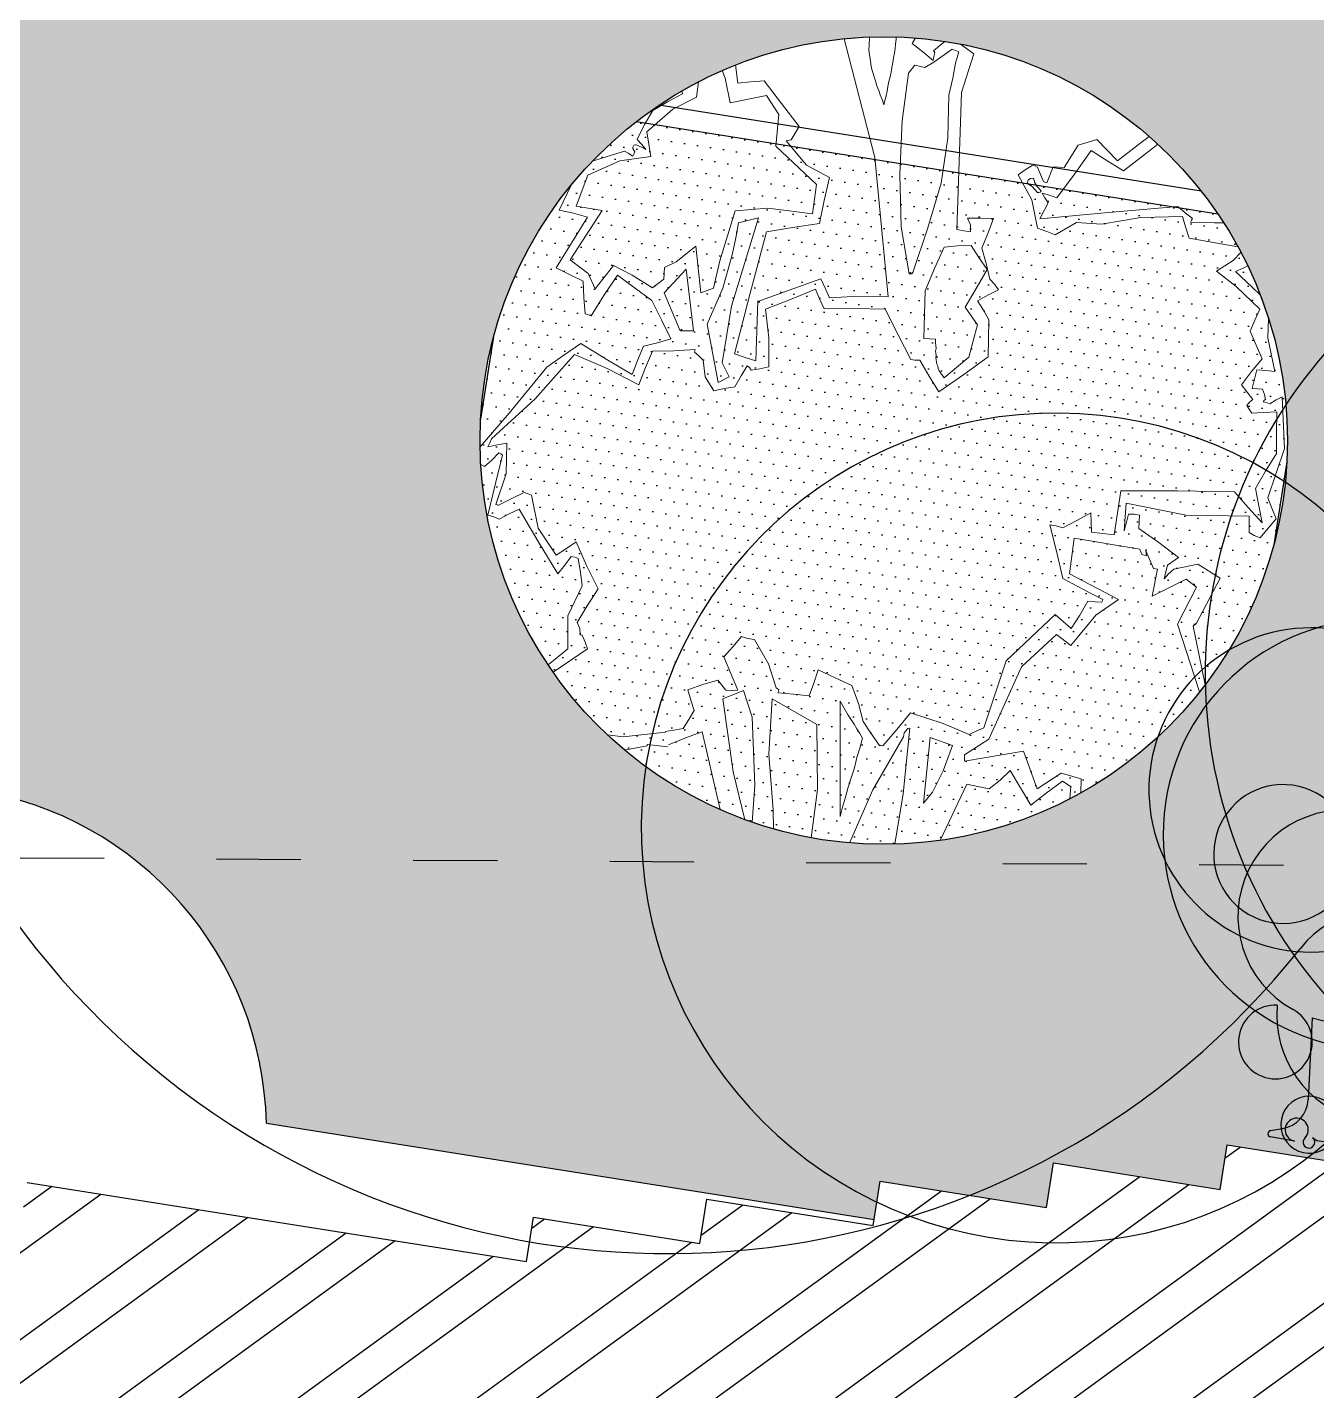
# Model space of a CAD drawing. Extents: x -640655 to -640254, y -1045449 to -1045159.
# Drawn here: x -640494.555 to -640489.962, y -1045302.243 to -1045297.388 of the extents above; entities that cross this region are included whole.
import ezdxf

# ---------------------------------------------------------------- set-up
doc = ezdxf.new("R2010")
doc.units = 0
doc.header["$MEASUREMENT"] = 0
doc.linetypes.add('DASHED1', pattern=[1, 0.3, -0.4, 0.3])
doc.layers.get('0').update_dxf_attribs({"linetype": 'CONTINUOUS'})
for name, color, linetype in [('REZY', 14, 'CONTINUOUS'), ('T_srafa', 8, 'CONTINUOUS'), ('T_stafaz', 7, 'CONTINUOUS'), ('T_tenka', 4, 'CONTINUOUS'), ('T_tlusta', 1, 'CONTINUOUS')]:
    doc.layers.add(name, color=color, linetype=linetype)

# ---------------------------------------------------------------- blocks, each defined once
blk = doc.blocks.new('PO08')
for p, q in [((353.6, 1649.3), (360.6, 1604.9)), ((327.2, 1562.5), (475.4, 1456)), ((725.2, 495.6), (648.1, 615.3)), ((533.3, 392.4), (725.2, 495.6)), ((80.5, 441.8), (112, 152.4)), ((230.8, 399.3), (214.2, 331.8)), ((533.3, 392.4), (519.1, 390.5)), ((672.5, 315.8), (633.4, 320.7)), ((659.3, 263.1), (681.5, 296)), ((640.7, 247.8), (641.7, 203)), ((548.3, 232.1), (556.7, 201.8)), ((541.5, 127.6), (556, 172.4)), ((568.2, 112.4), (637, 190.3)), ((-3.3, 21.8), (37.2, 35.4)), ((87.2, -1.9), (0, 0)), ((164.7, 11), (148.5, 20.4)), ((207.1, 12.6), (164.7, 11))]:
    blk.add_line(p, q)
for centre, radius, start, end in [((222.6, 1572.2), 226.1, 65.5902, 118.1893), ((137.8, 1730.6), 46.3, 118.1893, 203.1623), ((294.5, 1730.5), 52.2, 59.9024, 65.5902), ((271.1, 1690.2), 98.8, 348.9784, 59.9024), ((199.6, 1685.1), 107.9, 165.3971, 211.3402), ((334.1, 1677.9), 34.7, 304.2263, 348.9784), ((81.6, 1613.3), 30.2, 310.7548, 31.3402), ((335.2, 1600.9), 25.7, 317.6948, 8.9728), ((109.2, 1581.3), 12, 130.7548, 247.2988), ((35.4, 1404.9), 179.2, 48.2148, 67.2988), ((279.8, 1651.3), 100.6, 298.0881, 317.6948), ((176.6, 1508.9), 23.8, 146.2526, 271.5855), ((146.4, 1529.1), 12.7, 326.2526, 48.2148), ((849, 1163.6), 728.4, 154.1039, 189.5635), ((178.3, 1448.6), 36.5, 65.0379, 91.5855), ((442.3, 1410), 56.7, 18.7727, 54.3073), ((-50.7, 1242.4), 577.4, 2.0742, 18.7727), ((1148.7, 1285.9), 622.8, 182.0742, 188.7405), ((-926.8, 966.8), 1477.1, 356.5206, 8.7405), ((-113.2, 1001.5), 247.3, 335.4468, 9.5635), ((-2503.3, 2093.4), 2875, 330.5066, 335.4468), ((518.7, 878.9), 28.9, 326.1211, 356.5206), ((502.7, 819.7), 58.8, 333.7461, 47.0689), ((637.8, 1024.2), 244.8, 250.3358, 269.1799), ((627.6, 313.6), 465.9, 86.9474, 89.1799), ((651.6, 763.4), 15.4, 346.4984, 86.9474), ((1322.9, 602.2), 675, 166.4984, 178.8942), ((331.5, 490), 381.8, 150.5066, 183.4586), ((-35.7, 336.3), 131.3, 70.2498, 96.0594), ((136.6, 816.5), 378.8, 250.2498, 261.4803), ((277.7, 409.1), 47.9, 191.776, 275.3654), ((653.2, 481.7), 162.2, 214.205, 262.963), ((210.6, 1124.1), 766.1, 275.3654, 279.5933), ((1233.9, 1864), 1743, 239.0772, 245.3916), ((613.4, 233.7), 411.1, 166.1822, 199.329), ((670.9, 303.2), 12.8, 325.9588, 82.963), ((477.6, 212.6), 73.4, 15.4066, 65.3916), ((650.5, 248), 9.82, 93.3353, 181.243), ((649.3, 269.9), 12.1, 273.3353, 325.9588), ((507.2, 188.2), 51.3, 342.0909, 15.4066), ((623.2, 202.6), 18.5, 318.5198, 1.243), ((1.8, 140.4), 110.8, 288.601, 6.204), ((129.7, 64), 101.5, 335.8832, 19.329), ((556.4, 122.8), 15.7, 162.0909, 318.5198), ((0.2, 11.2), 11.2, 108.601, 268.751), ((88.1, 39.4), 41.3, 268.751, 323.3986), ((138, 2.3), 20.9, 59.8897, 143.3986), ((207.1, 29.3), 16.7, 270, 335.8832)]:
    blk.add_arc(centre, radius, start, end)

msp = doc.modelspace()

# ---------------------------------------------------------------- hatches: boundary and pattern name
at = {"layer": 'T_srafa', "linetype": 'Continuous'}
h = msp.add_hatch(dxfattribs=at)
h.set_pattern_fill('DOTS', color=251, scale=0.75, style=0)
h.set_pattern_definition([(350.999936149, (0, 0), (0.0304818585404, 0.0426314242217), [0, -0.046875])])
h.paths.add_polyline_path([(-640490.1153, -1045299.2309), (-640490.0686, -1045298.9361, 0.16385), (-640490.3149, -1045298.0521), (-640492.386, -1045297.7241, 0.16385), (-640492.8934, -1045298.4887), (-640492.9401, -1045298.7835, 0.901081)])
h = msp.add_hatch(dxfattribs=at)
h.set_pattern_fill('ANSI32', color=256, style=0)
h.set_pattern_definition([(35.99993615, (0, 0), (-0.22041913152, 0.30338161853), []), (35.99993615, (0.1746, -0.02765), (-0.22041913152, 0.30338161853), [])])
h.paths.add_polyline_path([(-640516.3097, -1045300.5783), (-640520.1792, -1045300.0216), (-640520.1694, -1045299.9624), (-640520.1893, -1045299.8984), (-640522.3799, -1045299.5384), (-640524.3208, -1045300.5571), (-640516.5025, -1045301.7954)])
h.paths.add_polyline_path([(-640480.2386, -1045300.2851), (-640480.2513, -1045300.3649), (-640480.5476, -1045300.318), (-640480.5726, -1045300.476), (-640480.8689, -1045300.4291), (-640480.8939, -1045300.5871), (-640481.1902, -1045300.5402), (-640481.2153, -1045300.6982), (-640481.5116, -1045300.6513), (-640481.5366, -1045300.8093), (-640481.8329, -1045300.7624), (-640481.8579, -1045300.9204), (-640482.1542, -1045300.8735), (-640482.1793, -1045301.0315), (-640482.4756, -1045300.9846), (-640482.5006, -1045301.1426), (-640482.7969, -1045301.0957), (-640482.8219, -1045301.2537), (-640483.1182, -1045301.2068), (-640483.1433, -1045301.3648), (-640483.4396, -1045301.3179), (-640483.4646, -1045301.4759), (-640483.7609, -1045301.429), (-640483.7859, -1045301.587), (-640484.0823, -1045301.5401), (-640484.1073, -1045301.6981), (-640485.0715, -1045301.5454), (-640487.8111, -1045301.1114), (-640487.8361, -1045301.2695), (-640488.4288, -1045301.1756), (-640488.4538, -1045301.3336), (-640489.0464, -1045301.2398), (-640489.0714, -1045301.3978), (-640489.664, -1045301.304), (-640489.6891, -1045301.462), (-640490.2817, -1045301.3681), (-640490.3067, -1045301.5262), (-640490.8993, -1045301.4323), (-640490.9244, -1045301.5903), (-640491.517, -1045301.4965), (-640491.542, -1045301.6545), (-640492.1346, -1045301.5606), (-640492.1596, -1045301.7187), (-640492.7523, -1045301.6248), (-640492.7773, -1045301.7828), (-640494.5551, -1045301.5012), (-640494.5802, -1045301.6593), (-640495.1728, -1045301.5654), (-640495.1978, -1045301.7234), (-640495.7904, -1045301.6296), (-640495.8154, -1045301.7876), (-640496.4081, -1045301.6937), (-640496.4331, -1045301.8518), (-640497.0257, -1045301.7579), (-640497.0507, -1045301.9159), (-640497.6433, -1045301.8221), (-640497.6684, -1045301.9801), (-640498.261, -1045301.8863), (-640498.286, -1045302.0443), (-640498.8786, -1045301.9504), (-640498.9037, -1045302.1085), (-640500.6815, -1045301.8269), (-640500.7065, -1045301.9849), (-640501.2991, -1045301.891), (-640501.3242, -1045302.0491), (-640501.9168, -1045301.9552), (-640501.9418, -1045302.1132), (-640502.5344, -1045302.0194), (-640502.5594, -1045302.1774), (-640503.1521, -1045302.0835), (-640503.1771, -1045302.2416), (-640503.7697, -1045302.1477), (-640503.7947, -1045302.3057), (-640504.3873, -1045302.2119), (-640504.4124, -1045302.3699), (-640505.005, -1045302.2761), (-640505.03, -1045302.4341), (-640505.5239, -1045302.3559), (-640506.7058, -1045302.1687), (-640506.4868, -1045300.7859), (-640506.7831, -1045300.739), (-640506.9915, -1045302.0544), (-640511.984, -1045301.0289), (-640512.2307, -1045300.9884), (-640514.121, -1045300.774), (-640514.1901, -1045300.7627), (-640514.2294, -1045300.817), (-640514.2391, -1045300.8762), (-640516.3097, -1045300.5783), (-640516.5025, -1045301.7954), (-640478.9274, -1045307.7468), (-640477.7403, -1045300.2515)])
at = {"layer": 'T_tlusta', "linetype": 'Continuous'}
h = msp.add_hatch(color=147, dxfattribs=at)
h.dxf.hatch_style = 1
h.paths.add_polyline_path([(-640487.6962, -1045300.3855), (-640487.5672, -1045300.3838, -0.963444), (-640484.5656, -1045300.3434), (-640481.197, -1045300.298), (-640481.0622, -1045299.4467), (-640489.858, -1045298.0536), (-640489.799, -1045297.3542), (-640501.9603, -1045295.428, -1.898819), (-640503.9777, -1045295.1085), (-640509.3047, -1045294.2648), (-640509.6197, -1045298.7701), (-640499.5062, -1045300.3719), (-640497.3806, -1045300.3293), (-640495.6746, -1045300.3392, -0.339601), (-640494.1781, -1045300.3479)])
h.paths.add_polyline_path([(-640508.9312, -1045296.149, -1), (-640506.0911, -1045296.5988, -1)], flags=16)
h.paths.add_polyline_path([(-640502.3769, -1045299.3546, -1), (-640503.2802, -1045299.2115, -1)], flags=16)
h.paths.add_polyline_path([(-640500.078, -1045298.1554, -1), (-640498.2394, -1045298.4466, -1)], flags=16)
h.paths.add_polyline_path([(-640500.0188, -1045298.1648, -1), (-640498.2986, -1045298.4372, -1)], flags=0)
h.paths.add_polyline_path([(-640496.8289, -1045297.6899, -1), (-640495.3857, -1045297.9185, -1)], flags=16)
h.paths.add_polyline_path([(-640496.7696, -1045297.6993, -1), (-640495.445, -1045297.9091, -1)], flags=0)
h.paths.add_polyline_path([(-640492.9244, -1045298.6349, -1), (-640490.0843, -1045299.0847, -1)], flags=16)
h.paths.add_polyline_path([(-640495.6746, -1045300.3392), (-640497.3806, -1045300.3293), (-640499.5062, -1045300.3719), (-640496.0919, -1045300.9127, -0.14743)])
h.paths.add_polyline_path([(-640489.664, -1045301.304), (-640489.0714, -1045301.3978), (-640489.0464, -1045301.2398), (-640488.4538, -1045301.3336), (-640488.4288, -1045301.1756), (-640487.8361, -1045301.2695), (-640487.8111, -1045301.1114), (-640487.3591, -1045301.183, -0.140166), (-640487.5672, -1045300.3838), (-640487.6962, -1045300.3855), (-640494.1781, -1045300.3479, -0.225735), (-640493.7035, -1045301.291), (-640491.5387, -1045301.6339), (-640491.517, -1045301.4965), (-640490.9244, -1045301.5903), (-640490.8993, -1045301.4323), (-640490.3067, -1045301.5262), (-640490.2817, -1045301.3681), (-640489.6891, -1045301.462)])
edge = h.paths.add_edge_path()
edge.add_line((-640481.2593, -1045300.6912), (-640481.197, -1045300.298))
edge.add_line((-640481.197, -1045300.298), (-640484.5656, -1045300.3434))
edge.add_arc((-640486.0657, -1045300.4195), 1.502, -48.5542, 2.9049, ccw=False)
edge.add_line((-640485.0715, -1045301.5454), (-640484.1073, -1045301.6981))
edge.add_line((-640484.1073, -1045301.6981), (-640484.0823, -1045301.5401))
edge.add_line((-640484.0823, -1045301.5401), (-640483.7859, -1045301.587))
edge.add_line((-640483.7859, -1045301.587), (-640483.7609, -1045301.429))
edge.add_line((-640483.7609, -1045301.429), (-640483.4646, -1045301.4759))
edge.add_line((-640483.4646, -1045301.4759), (-640483.4396, -1045301.3179))
edge.add_line((-640483.4396, -1045301.3179), (-640483.1433, -1045301.3648))
edge.add_line((-640483.1433, -1045301.3648), (-640483.1182, -1045301.2068))
edge.add_line((-640483.1182, -1045301.2068), (-640482.8219, -1045301.2537))
edge.add_line((-640482.8219, -1045301.2537), (-640482.7969, -1045301.0957))
edge.add_line((-640482.7969, -1045301.0957), (-640482.5006, -1045301.1426))
edge.add_line((-640482.5006, -1045301.1426), (-640482.4756, -1045300.9846))
edge.add_line((-640482.4756, -1045300.9846), (-640482.1793, -1045301.0315))
edge.add_line((-640482.1793, -1045301.0315), (-640482.1542, -1045300.8735))
edge.add_line((-640482.1542, -1045300.8735), (-640481.8579, -1045300.9204))
edge.add_line((-640481.8579, -1045300.9204), (-640481.8329, -1045300.7624))
edge.add_line((-640481.8329, -1045300.7624), (-640481.5366, -1045300.8093))
edge.add_line((-640481.5366, -1045300.8093), (-640481.5116, -1045300.6513))
edge.add_line((-640481.5116, -1045300.6513), (-640481.2593, -1045300.6912))

# ---------------------------------------------------------------- linework, layer by layer
at = {"layer": 'REZY', "linetype": 'DASHED1'}
msp.add_lwpolyline([(-640510.0975, -1045300.3408), (-640504.7008, -1045300.476), (-640497.3806, -1045300.3293), (-640487.6962, -1045300.3855), (-640477.5598, -1045300.249)], dxfattribs=at)
at = {"layer": 'T_stafaz', "lineweight": 0}
for p, q in [((-640491.5368, -1045297.8513), (-640491.6454, -1045297.429)), ((-640491.5566, -1045297.4516), (-640491.5557, -1045297.4229)), ((-640491.4602, -1045297.431), (-640491.4632, -1045297.448)), ((-640491.4599, -1045297.4227), (-640491.4602, -1045297.431)), ((-640491.392, -1045297.428), (-640491.4027, -1045297.4462)), ((-640491.5572, -1045297.4691), (-640491.5566, -1045297.4516)), ((-640491.5549, -1045297.4845), (-640491.5572, -1045297.4691)), ((-640491.5526, -1045297.5), (-640491.5549, -1045297.4845)), ((-640491.4664, -1045297.4801), (-640491.4694, -1045297.4971)), ((-640491.4634, -1045297.4631), (-640491.4664, -1045297.4801)), ((-640491.4632, -1045297.448), (-640491.4634, -1045297.4631)), ((-640491.4027, -1045297.4462), (-640491.3652, -1045297.4754)), ((-640491.3652, -1045297.4754), (-640491.3282, -1045297.507)), ((-640491.3271, -1045297.4721), (-640491.2976, -1045297.4472)), ((-640491.3251, -1045297.4749), (-640491.3271, -1045297.4721)), ((-640491.3266, -1045297.5122), (-640491.2608, -1045297.4662)), ((-640491.3256, -1045297.4924), (-640491.323, -1045297.4778)), ((-640491.323, -1045297.4778), (-640491.3251, -1045297.4749)), ((-640491.2976, -1045297.4472), (-640491.2873, -1045297.4385)), ((-640491.2608, -1045297.4662), (-640491.2374, -1045297.4753)), ((-640491.2374, -1045297.4753), (-640491.2495, -1045297.5158)), ((-640491.2317, -1045297.4481), (-640491.1835, -1045297.4823)), ((-640491.1835, -1045297.4823), (-640491.2278, -1045297.6199)), ((-640492.0322, -1045297.5224), (-640492.0243, -1045297.5873)), ((-640491.5507, -1045297.5179), (-640491.5526, -1045297.5)), ((-640491.5485, -1045297.5333), (-640491.5507, -1045297.5179)), ((-640491.5437, -1045297.5492), (-640491.5485, -1045297.5333)), ((-640491.4754, -1045297.5311), (-640491.4784, -1045297.5482)), ((-640491.4724, -1045297.5141), (-640491.4754, -1045297.5311)), ((-640491.4694, -1045297.4971), (-640491.4724, -1045297.5141)), ((-640491.4163, -1045297.5516), (-640491.3937, -1045297.523)), ((-640491.3937, -1045297.523), (-640491.3577, -1045297.5318)), ((-640491.3577, -1045297.5318), (-640491.3266, -1045297.5122)), ((-640491.3282, -1045297.507), (-640491.3256, -1045297.4924)), ((-640491.2495, -1045297.5158), (-640491.259, -1045297.5693)), ((-640492.1709, -1045297.6367), (-640492.1639, -1045297.5827)), ((-640492.0803, -1045297.5424), (-640492.0688, -1045297.5694)), ((-640492.0688, -1045297.5694), (-640492.0518, -1045297.6577)), ((-640492.0243, -1045297.5873), (-640491.9784, -1045297.5829)), ((-640491.9784, -1045297.5829), (-640491.93, -1045297.5788)), ((-640491.93, -1045297.5788), (-640491.8691, -1045297.6598)), ((-640491.539, -1045297.5651), (-640491.5437, -1045297.5492)), ((-640491.5339, -1045297.5785), (-640491.539, -1045297.5651)), ((-640491.5296, -1045297.5968), (-640491.5339, -1045297.5785)), ((-640491.4868, -1045297.5818), (-640491.4898, -1045297.5988)), ((-640491.4814, -1045297.5652), (-640491.4868, -1045297.5818)), ((-640491.4784, -1045297.5482), (-640491.4814, -1045297.5652)), ((-640491.4386, -1045297.7207), (-640491.4163, -1045297.5516)), ((-640491.259, -1045297.5693), (-640491.2721, -1045297.6297)), ((-640492.2742, -1045297.6535), (-640492.2215, -1045297.6252)), ((-640492.2215, -1045297.6252), (-640492.2237, -1045297.6149)), ((-640492.0518, -1045297.6577), (-640491.9216, -1045297.6305)), ((-640491.9216, -1045297.6305), (-640491.8784, -1045297.6983)), ((-640491.5224, -1045297.6131), (-640491.5296, -1045297.5968)), ((-640491.5177, -1045297.629), (-640491.5224, -1045297.6131)), ((-640491.5105, -1045297.6453), (-640491.5177, -1045297.629)), ((-640491.4928, -1045297.6158), (-640491.4958, -1045297.6328)), ((-640491.4898, -1045297.5988), (-640491.4928, -1045297.6158)), ((-640491.2721, -1045297.6297), (-640491.2764, -1045297.7819)), ((-640491.2278, -1045297.6199), (-640491.2373, -1045297.9016)), ((-640492.3482, -1045297.7608), (-640492.2561, -1045297.6793)), ((-640492.3272, -1045297.6843), (-640492.2742, -1045297.6535)), ((-640492.2561, -1045297.6793), (-640492.1709, -1045297.6367)), ((-640491.8691, -1045297.6598), (-640491.8057, -1045297.7412)), ((-640491.5038, -1045297.664), (-640491.5105, -1045297.6453)), ((-640491.5012, -1045297.6494), (-640491.5038, -1045297.664)), ((-640491.4958, -1045297.6328), (-640491.5012, -1045297.6494)), ((-640492.3561, -1045297.7344), (-640492.3272, -1045297.6843)), ((-640491.8784, -1045297.6983), (-640491.8884, -1045297.8118)), ((-640491.4473, -1045297.9122), (-640491.4386, -1045297.7207)), ((-640492.383, -1045297.7873), (-640492.3561, -1045297.7344)), ((-640492.3336, -1045297.8486), (-640492.3482, -1045297.7608)), ((-640491.8057, -1045297.7412), (-640491.8342, -1045297.7888)), ((-640490.5873, -1045297.7981), (-640490.5588, -1045297.7767)), ((-640492.3987, -1045297.8196), (-640492.3979, -1045297.8148)), ((-640492.3947, -1045297.8253), (-640492.3987, -1045297.8196)), ((-640492.3979, -1045297.8148), (-640492.3941, -1045297.8079)), ((-640492.3907, -1045297.8311), (-640492.3947, -1045297.8253)), ((-640492.3941, -1045297.8079), (-640492.3888, -1045297.8063)), ((-640492.3888, -1045297.8063), (-640492.3864, -1045297.8067)), ((-640492.3864, -1045297.8067), (-640492.3678, -1045297.815)), ((-640492.3661, -1045297.8053), (-640492.383, -1045297.7873)), ((-640492.3678, -1045297.815), (-640492.3517, -1045297.8229)), ((-640492.3517, -1045297.8229), (-640492.3661, -1045297.8053)), ((-640491.8884, -1045297.8118), (-640491.7443, -1045297.9475)), ((-640491.8342, -1045297.7888), (-640491.8525, -1045297.7931)), ((-640491.8525, -1045297.7931), (-640491.7798, -1045297.8786)), ((-640491.2764, -1045297.7819), (-640491.2998, -1045297.9432)), ((-640490.8613, -1045297.8876), (-640490.8123, -1045297.8085)), ((-640490.8123, -1045297.8085), (-640490.7459, -1045297.7876)), ((-640490.7459, -1045297.7876), (-640490.7097, -1045297.8241)), ((-640490.7097, -1045297.8241), (-640490.6715, -1045297.8634)), ((-640490.6715, -1045297.8634), (-640490.5873, -1045297.7981)), ((-640490.5514, -1045297.8219), (-640490.6503, -1045297.8998)), ((-640490.5285, -1045297.8039), (-640490.5514, -1045297.8219)), ((-640492.5583, -1045297.9143), (-640492.4442, -1045297.8643)), ((-640492.5427, -1045297.8653), (-640492.428, -1045297.8295)), ((-640492.4442, -1045297.8643), (-640492.3336, -1045297.8486)), ((-640492.428, -1045297.8295), (-640492.4143, -1045297.8369)), ((-640492.4143, -1045297.8369), (-640492.3986, -1045297.8472)), ((-640492.3986, -1045297.8472), (-640492.3949, -1045297.8404)), ((-640492.3949, -1045297.8404), (-640492.3907, -1045297.8311)), ((-640491.4891, -1045298.3486), (-640491.5368, -1045297.8513)), ((-640490.7653, -1045297.8268), (-640490.8254, -1045297.9115)), ((-640490.7068, -1045297.8647), (-640490.7653, -1045297.8268)), ((-640490.6503, -1045297.8998), (-640490.7068, -1045297.8647)), ((-640492.6004, -1045298.0248), (-640492.5583, -1045297.9143)), ((-640491.7798, -1045297.8786), (-640491.6974, -1045297.9232)), ((-640491.6974, -1045297.9232), (-640491.7169, -1045298.005)), ((-640491.4425, -1045298.0985), (-640491.4473, -1045297.9122)), ((-640491.2373, -1045297.9016), (-640491.2437, -1045298.1085)), ((-640491.0263, -1045297.9137), (-640491.0006, -1045297.8957)), ((-640490.9768, -1045298.0026), (-640491.0263, -1045297.9137)), ((-640491.0006, -1045297.8957), (-640490.9753, -1045297.8801)), ((-640490.9753, -1045297.8801), (-640490.9656, -1045297.8818)), ((-640490.9656, -1045297.8818), (-640490.9563, -1045297.8859)), ((-640490.9563, -1045297.8859), (-640490.946, -1045297.9128)), ((-640490.946, -1045297.9128), (-640490.9352, -1045297.9373)), ((-640490.9235, -1045297.9418), (-640490.9011, -1045297.8856)), ((-640490.9011, -1045297.8856), (-640490.8613, -1045297.8876)), ((-640490.8254, -1045297.9115), (-640490.8879, -1045297.9958)), ((-640492.6606, -1045298.0392), (-640492.6165, -1045297.9485)), ((-640491.7443, -1045297.9475), (-640491.7579, -1045298.053)), ((-640491.2998, -1045297.9432), (-640491.348, -1045298.1027)), ((-640490.9937, -1045297.942), (-640490.9896, -1045297.9327)), ((-640490.9873, -1045297.9482), (-640490.9937, -1045297.942)), ((-640490.9896, -1045297.9327), (-640490.9834, -1045297.9263)), ((-640490.976, -1045297.9552), (-640490.9873, -1045297.9482)), ((-640490.9834, -1045297.9263), (-640490.9709, -1045297.926)), ((-640490.9571, -1045297.976), (-640490.976, -1045297.9552)), ((-640490.9709, -1045297.926), (-640490.9661, -1045297.9419)), ((-640490.9661, -1045297.9419), (-640490.9585, -1045297.9557)), ((-640490.9585, -1045297.9557), (-640490.9437, -1045297.9709)), ((-640490.9437, -1045297.9709), (-640490.947, -1045297.9753)), ((-640490.9352, -1045297.9373), (-640490.9284, -1045297.941)), ((-640490.9284, -1045297.941), (-640490.9235, -1045297.9418)), ((-640491.7169, -1045298.005), (-640491.7339, -1045298.0873)), ((-640490.9571, -1045298.1039), (-640490.9768, -1045298.0026)), ((-640490.9523, -1045297.9769), (-640490.9571, -1045297.976)), ((-640490.947, -1045297.9753), (-640490.9523, -1045297.9769)), ((-640490.9138, -1045297.9862), (-640490.9401, -1045297.979)), ((-640490.9401, -1045297.979), (-640490.9305, -1045297.9958)), ((-640490.9185, -1045298.0129), (-640490.9334, -1045298.0404)), ((-640490.9305, -1045297.9958), (-640490.9185, -1045298.0129)), ((-640490.8879, -1045297.9958), (-640490.9138, -1045297.9862)), ((-640492.6099, -1045298.0506), (-640492.6606, -1045298.0392)), ((-640492.6216, -1045298.2166), (-640492.508, -1045298.041)), ((-640492.6158, -1045298.1549), (-640492.5597, -1045298.0645)), ((-640492.5597, -1045298.0645), (-640492.6099, -1045298.0506)), ((-640492.508, -1045298.041), (-640492.6004, -1045298.0248)), ((-640492.0342, -1045298.0418), (-640492.0883, -1045298.2203)), ((-640491.9173, -1045298.0324), (-640492.0342, -1045298.0418)), ((-640492.0217, -1045298.0842), (-640491.9509, -1045298.0666)), ((-640491.9509, -1045298.0666), (-640491.9865, -1045298.1831)), ((-640491.7579, -1045298.053), (-640491.9173, -1045298.0324)), ((-640491.1957, -1045298.0919), (-640491.2064, -1045298.0675)), ((-640491.2064, -1045298.0675), (-640491.1589, -1045298.0683)), ((-640491.1589, -1045298.0683), (-640491.1139, -1045298.0687)), ((-640491.1139, -1045298.0687), (-640491.1334, -1045298.123)), ((-640490.9334, -1045298.0404), (-640490.9487, -1045298.0703)), ((-640490.9487, -1045298.0703), (-640490.7041, -1045298.0482)), ((-640490.5894, -1045298.066), (-640490.7288, -1045298.089)), ((-640490.7041, -1045298.0482), (-640490.4571, -1045298.0266)), ((-640490.4408, -1045298.0621), (-640490.5894, -1045298.066)), ((-640490.4571, -1045298.0266), (-640490.4309, -1045298.0488)), ((-640490.4298, -1045298.0991), (-640490.4408, -1045298.0621)), ((-640490.4309, -1045298.0488), (-640490.4043, -1045298.0685)), ((-640490.4043, -1045298.0685), (-640490.408, -1045298.0754)), ((-640492.0311, -1045298.1377), (-640492.0217, -1045298.0842)), ((-640491.9221, -1045298.1168), (-640491.9806, -1045298.3346)), ((-640491.829, -1045298.1006), (-640491.9221, -1045298.1168)), ((-640491.7339, -1045298.0873), (-640491.829, -1045298.1006)), ((-640491.4145, -1045298.2664), (-640491.4425, -1045298.0985)), ((-640491.348, -1045298.1027), (-640491.401, -1045298.2613)), ((-640491.2437, -1045298.1085), (-640491.2194, -1045298.1128)), ((-640491.2194, -1045298.1128), (-640491.1951, -1045298.1171)), ((-640491.1951, -1045298.1171), (-640491.1957, -1045298.0919)), ((-640490.9239, -1045298.1148), (-640490.9571, -1045298.1039)), ((-640490.8936, -1045298.1276), (-640490.9239, -1045298.1148)), ((-640490.8181, -1045298.0833), (-640490.8936, -1045298.1276)), ((-640490.7288, -1045298.089), (-640490.8181, -1045298.0833)), ((-640490.4167, -1045298.139), (-640490.4298, -1045298.0991)), ((-640490.408, -1045298.0754), (-640490.4117, -1045298.0822)), ((-640490.4117, -1045298.0822), (-640490.3269, -1045298.0847)), ((-640490.3269, -1045298.0847), (-640490.2933, -1045298.0848)), ((-640492.6718, -1045298.2453), (-640492.6158, -1045298.1549)), ((-640492.0434, -1045298.1932), (-640492.0311, -1045298.1377)), ((-640491.2414, -1045298.1666), (-640491.1935, -1045298.165)), ((-640491.1935, -1045298.165), (-640491.1659, -1045298.2075)), ((-640491.1334, -1045298.123), (-640491.155, -1045298.1743)), ((-640490.317, -1045298.1566), (-640490.4167, -1045298.139)), ((-640490.2431, -1045298.1696), (-640490.317, -1045298.1566)), ((-640492.1743, -1045298.1676), (-640492.2442, -1045298.2229)), ((-640492.1559, -1045298.3338), (-640492.1743, -1045298.1676)), ((-640492.0568, -1045298.2409), (-640492.0434, -1045298.1932)), ((-640491.9865, -1045298.1831), (-640492.0464, -1045298.3807)), ((-640491.3234, -1045298.2474), (-640491.2898, -1045298.1706)), ((-640491.2898, -1045298.1706), (-640491.2414, -1045298.1666)), ((-640491.1659, -1045298.2075), (-640491.1359, -1045298.2504)), ((-640491.155, -1045298.1743), (-640491.1397, -1045298.2297)), ((-640490.2604, -1045298.2192), (-640490.2322, -1045298.1898)), ((-640492.6234, -1045298.2689), (-640492.6718, -1045298.2453)), ((-640492.5576, -1045298.2655), (-640492.6216, -1045298.2166)), ((-640492.4672, -1045298.2363), (-640492.5321, -1045298.3201)), ((-640492.4005, -1045298.2706), (-640492.4672, -1045298.2363)), ((-640492.2854, -1045298.2433), (-640492.2878, -1045298.2854)), ((-640492.2862, -1045298.3334), (-640492.2087, -1045298.2493)), ((-640492.2442, -1045298.2229), (-640492.2854, -1045298.2433)), ((-640492.2087, -1045298.2493), (-640492.1824, -1045298.4695)), ((-640492.0883, -1045298.2203), (-640492.1103, -1045298.3167)), ((-640492.0778, -1045298.3175), (-640492.0568, -1045298.2409)), ((-640491.401, -1045298.2613), (-640491.4043, -1045298.2657)), ((-640491.3574, -1045298.3267), (-640491.3234, -1045298.2474)), ((-640491.1359, -1045298.2504), (-640491.1755, -1045298.3186)), ((-640491.1397, -1045298.2297), (-640491.1268, -1045298.2846)), ((-640490.3196, -1045298.2564), (-640490.2604, -1045298.2192)), ((-640490.2491, -1045298.3115), (-640490.3196, -1045298.2564)), ((-640490.2249, -1045298.2455), (-640490.2522, -1045298.2583)), ((-640490.2522, -1045298.2583), (-640490.1919, -1045298.3141)), ((-640490.2081, -1045298.2377), (-640490.2249, -1045298.2455)), ((-640492.5749, -1045298.2925), (-640492.6234, -1045298.2689)), ((-640492.5726, -1045298.3506), (-640492.5749, -1045298.2925)), ((-640492.5321, -1045298.3201), (-640492.5576, -1045298.2655)), ((-640492.4533, -1045298.2713), (-640492.5011, -1045298.3431)), ((-640492.3932, -1045298.3145), (-640492.4533, -1045298.2713)), ((-640492.3283, -1045298.3159), (-640492.4005, -1045298.2706)), ((-640492.2878, -1045298.2854), (-640492.3283, -1045298.3159)), ((-640491.8408, -1045298.3241), (-640491.7284, -1045298.2838)), ((-640491.7284, -1045298.2838), (-640491.7121, -1045298.3193)), ((-640491.4096, -1045298.2673), (-640491.4145, -1045298.2664)), ((-640491.4068, -1045298.2653), (-640491.4096, -1045298.2673)), ((-640491.4043, -1045298.2657), (-640491.4068, -1045298.2653)), ((-640491.1268, -1045298.2846), (-640491.11, -1045298.3026)), ((-640491.11, -1045298.3026), (-640491.0959, -1045298.3226)), ((-640490.1654, -1045298.3914), (-640490.2491, -1045298.3115)), ((-640492.5678, -1045298.4091), (-640492.5726, -1045298.3506)), ((-640492.5011, -1045298.3431), (-640492.5464, -1045298.4154)), ((-640492.3311, -1045298.3605), (-640492.3932, -1045298.3145)), ((-640492.2957, -1045298.4295), (-640492.3311, -1045298.3605)), ((-640492.2299, -1045298.4687), (-640492.2862, -1045298.3334)), ((-640492.1103, -1045298.3167), (-640492.1559, -1045298.3338)), ((-640492.133, -1045298.4456), (-640492.0778, -1045298.3175)), ((-640491.9806, -1045298.3346), (-640492.0362, -1045298.5504)), ((-640491.9533, -1045298.3645), (-640491.8408, -1045298.3241)), ((-640491.8367, -1045298.3575), (-640491.9255, -1045298.392)), ((-640491.7474, -1045298.3206), (-640491.8367, -1045298.3575)), ((-640491.7336, -1045298.3556), (-640491.7474, -1045298.3206)), ((-640491.7173, -1045298.3911), (-640491.7336, -1045298.3556)), ((-640491.7121, -1045298.3193), (-640491.6978, -1045298.3519)), ((-640491.6978, -1045298.3519), (-640491.5938, -1045298.3451)), ((-640491.5938, -1045298.3451), (-640491.4891, -1045298.3486)), ((-640491.3598, -1045298.4115), (-640491.3574, -1045298.3267)), ((-640491.1755, -1045298.3186), (-640491.2147, -1045298.3844)), ((-640491.1318, -1045298.3414), (-640491.1706, -1045298.3621)), ((-640491.0959, -1045298.3226), (-640491.1318, -1045298.3414)), ((-640490.1919, -1045298.3141), (-640490.163, -1045298.342)), ((-640492.5581, -1045298.4108), (-640492.5678, -1045298.4091)), ((-640492.0464, -1045298.3807), (-640492.0795, -1045298.5829)), ((-640491.9567, -1045298.4692), (-640491.9528, -1045298.3621)), ((-640491.9255, -1045298.392), (-640491.9135, -1045298.4944)), ((-640491.6093, -1045298.3901), (-640491.7173, -1045298.3911)), ((-640491.4993, -1045298.3919), (-640491.6093, -1045298.3901)), ((-640491.4526, -1045298.4829), (-640491.4993, -1045298.3919)), ((-640491.2147, -1045298.3844), (-640491.1926, -1045298.4159)), ((-640491.1706, -1045298.3621), (-640491.149, -1045298.396)), ((-640491.149, -1045298.396), (-640491.1298, -1045298.4295)), ((-640490.1824, -1045298.431), (-640490.1654, -1045298.3914)), ((-640492.5464, -1045298.4154), (-640492.5581, -1045298.4108)), ((-640492.2626, -1045298.498), (-640492.2957, -1045298.4295)), ((-640492.0944, -1045298.653), (-640492.133, -1045298.4456)), ((-640491.3622, -1045298.4963), (-640491.3598, -1045298.4115)), ((-640491.1926, -1045298.4159), (-640491.1706, -1045298.4473)), ((-640491.1706, -1045298.4473), (-640491.1857, -1045298.5048)), ((-640491.1298, -1045298.4295), (-640491.1317, -1045298.4968)), ((-640490.1994, -1045298.4707), (-640490.1824, -1045298.431)), ((-640490.1337, -1045298.4257), (-640490.1359, -1045298.4944)), ((-640492.3102, -1045298.5122), (-640492.2626, -1045298.498)), ((-640492.1824, -1045298.4695), (-640492.2299, -1045298.4687)), ((-640491.9605, -1045298.5763), (-640491.9567, -1045298.4692)), ((-640491.9135, -1045298.4944), (-640491.914, -1045298.5971)), ((-640491.408, -1045298.571), (-640491.4526, -1045298.4829)), ((-640491.3399, -1045298.4977), (-640491.3622, -1045298.4963)), ((-640491.32, -1045298.4987), (-640491.3399, -1045298.4977)), ((-640491.3198, -1045298.5113), (-640491.32, -1045298.4987)), ((-640491.1857, -1045298.5048), (-640491.2009, -1045298.5623)), ((-640491.1317, -1045298.4968), (-640491.1331, -1045298.5618)), ((-640490.178, -1045298.5196), (-640490.1994, -1045298.4707)), ((-640490.1359, -1045298.4944), (-640490.1119, -1045298.614)), ((-640492.6057, -1045298.5528), (-640492.7464, -1045298.711)), ((-640492.6439, -1045298.5561), (-640492.5838, -1045298.514)), ((-640492.4893, -1045298.6034), (-640492.6057, -1045298.5528)), ((-640492.5838, -1045298.514), (-640492.4934, -1045298.5701)), ((-640492.3814, -1045298.5748), (-640492.3599, -1045298.5235)), ((-640492.3599, -1045298.5235), (-640492.3102, -1045298.5122)), ((-640492.328, -1045298.5416), (-640492.3533, -1045298.5998)), ((-640492.2524, -1045298.5399), (-640492.328, -1045298.5416)), ((-640492.1765, -1045298.5357), (-640492.2524, -1045298.5399)), ((-640492.1782, -1045298.5455), (-640492.1774, -1045298.5406)), ((-640492.1629, -1045298.5582), (-640492.1782, -1045298.5455)), ((-640492.1774, -1045298.5406), (-640492.1765, -1045298.5357)), ((-640492.0362, -1045298.5504), (-640491.9986, -1045298.5646)), ((-640491.32, -1045298.5413), (-640491.3183, -1045298.5316)), ((-640491.3189, -1045298.5491), (-640491.32, -1045298.5413)), ((-640491.319, -1045298.5215), (-640491.3198, -1045298.5113)), ((-640491.3183, -1045298.5316), (-640491.319, -1045298.5215)), ((-640491.3178, -1045298.5568), (-640491.3189, -1045298.5491)), ((-640490.1565, -1045298.5685), (-640490.178, -1045298.5196)), ((-640492.8383, -1045298.7625), (-640492.704, -1045298.5982)), ((-640492.704, -1045298.5982), (-640492.6439, -1045298.5561)), ((-640492.4934, -1045298.5701), (-640492.4002, -1045298.6242)), ((-640492.3766, -1045298.6609), (-640492.4893, -1045298.6034)), ((-640492.4002, -1045298.6242), (-640492.3814, -1045298.5748)), ((-640492.3533, -1045298.5998), (-640492.3766, -1045298.6609)), ((-640492.148, -1045298.5733), (-640492.1629, -1045298.5582)), ((-640492.1409, -1045298.6323), (-640492.148, -1045298.5733)), ((-640492.0795, -1045298.5829), (-640492.0556, -1045298.6323)), ((-640491.9911, -1045298.5935), (-640492.0126, -1045298.6298)), ((-640491.9986, -1045298.5646), (-640491.9605, -1045298.5763)), ((-640491.9823, -1045298.6001), (-640491.9911, -1045298.5935)), ((-640491.9762, -1045298.6086), (-640491.9823, -1045298.6001)), ((-640491.914, -1045298.5971), (-640491.9454, -1045298.6041)), ((-640491.3934, -1045298.5735), (-640491.408, -1045298.571)), ((-640491.376, -1045298.5741), (-640491.3934, -1045298.5735)), ((-640491.3432, -1045298.63), (-640491.376, -1045298.5741)), ((-640491.319, -1045298.5641), (-640491.3178, -1045298.5568)), ((-640491.3179, -1045298.5718), (-640491.319, -1045298.5641)), ((-640491.3167, -1045298.5795), (-640491.3179, -1045298.5718)), ((-640491.3156, -1045298.5872), (-640491.3167, -1045298.5795)), ((-640491.312, -1045298.5954), (-640491.3156, -1045298.5872)), ((-640491.3109, -1045298.6031), (-640491.312, -1045298.5954)), ((-640491.3073, -1045298.6113), (-640491.3109, -1045298.6031)), ((-640491.2451, -1045298.5997), (-640491.2893, -1045298.637)), ((-640491.2009, -1045298.5623), (-640491.2451, -1045298.5997)), ((-640491.1331, -1045298.5618), (-640491.2193, -1045298.6243)), ((-640490.1947, -1045298.6144), (-640490.1565, -1045298.5685)), ((-640492.1097, -1045298.6829), (-640492.1409, -1045298.6323)), ((-640492.0556, -1045298.6323), (-640492.0944, -1045298.653)), ((-640492.0126, -1045298.6298), (-640492.0344, -1045298.6686)), ((-640491.9454, -1045298.6041), (-640491.9762, -1045298.6086)), ((-640491.308, -1045298.6864), (-640491.3432, -1045298.63)), ((-640491.2193, -1045298.6243), (-640491.308, -1045298.6864)), ((-640491.3013, -1045298.6199), (-640491.3073, -1045298.6113)), ((-640491.2953, -1045298.6284), (-640491.3013, -1045298.6199)), ((-640491.2893, -1045298.637), (-640491.2953, -1045298.6284)), ((-640490.2304, -1045298.6608), (-640490.1947, -1045298.6144)), ((-640490.1844, -1045298.6413), (-640490.1928, -1045298.6749)), ((-640490.176, -1045298.6077), (-640490.1844, -1045298.6413)), ((-640490.1439, -1045298.6108), (-640490.176, -1045298.6077)), ((-640490.1119, -1045298.614), (-640490.1439, -1045298.6108)), ((-640492.0731, -1045298.6743), (-640492.1097, -1045298.6829)), ((-640492.0344, -1045298.6686), (-640492.0731, -1045298.6743)), ((-640490.21, -1045298.6869), (-640490.2304, -1045298.6608)), ((-640490.1895, -1045298.7131), (-640490.21, -1045298.6869)), ((-640490.1928, -1045298.6749), (-640490.1729, -1045298.6759)), ((-640490.1729, -1045298.6759), (-640490.1555, -1045298.6765)), ((-640490.1555, -1045298.6765), (-640490.1488, -1045298.6952)), ((-640490.1488, -1045298.6952), (-640490.1445, -1045298.7135)), ((-640492.7464, -1045298.711), (-640492.902, -1045298.8541)), ((-640490.2108, -1045298.7344), (-640490.2014, -1045298.7235)), ((-640490.2033, -1045298.7483), (-640490.2108, -1045298.7344)), ((-640490.1932, -1045298.7626), (-640490.2033, -1045298.7483)), ((-640490.2014, -1045298.7235), (-640490.1895, -1045298.7131)), ((-640490.1502, -1045298.7175), (-640490.1535, -1045298.722)), ((-640490.1535, -1045298.722), (-640490.1413, -1045298.7241)), ((-640490.1445, -1045298.7135), (-640490.1502, -1045298.7175)), ((-640490.1413, -1045298.7241), (-640490.1296, -1045298.7287)), ((-640490.1296, -1045298.7287), (-640490.1071, -1045298.7151)), ((-640490.1071, -1045298.7151), (-640490.0851, -1045298.7039)), ((-640490.0851, -1045298.7039), (-640490.0775, -1045298.8883)), ((-640492.9419, -1045298.882), (-640492.8383, -1045298.7625)), ((-640490.1502, -1045298.7601), (-640490.1932, -1045298.7626)), ((-640490.1047, -1045298.7581), (-640490.1502, -1045298.7601)), ((-640490.1054, -1045298.8332), (-640490.1047, -1045298.7581)), ((-640490.1057, -1045298.9059), (-640490.1054, -1045298.8332)), ((-640492.907, -1045298.8682), (-640492.9145, -1045298.882)), ((-640492.9145, -1045298.882), (-640492.8807, -1045298.8754)), ((-640492.902, -1045298.8541), (-640492.907, -1045298.8682)), ((-640492.8807, -1045298.8754), (-640492.847, -1045298.8688)), ((-640492.847, -1045298.8688), (-640492.8488, -1045298.9788)), ((-640490.0775, -1045298.8883), (-640490.136, -1045299.0635)), ((-640492.9003, -1045298.9296), (-640492.9269, -1045298.9525)), ((-640492.8757, -1045298.9038), (-640492.9003, -1045298.9296)), ((-640492.8881, -1045299.017), (-640492.862, -1045298.9113)), ((-640492.8688, -1045298.9076), (-640492.8757, -1045298.9038)), ((-640492.862, -1045298.9113), (-640492.8688, -1045298.9076)), ((-640490.1444, -1045298.9693), (-640490.1057, -1045298.9059)), ((-640492.9269, -1045298.9525), (-640492.9396, -1045298.9452)), ((-640492.8488, -1045298.9788), (-640492.8856, -1045299.0876)), ((-640490.1803, -1045299.0306), (-640490.1444, -1045298.9693)), ((-640492.9147, -1045299.1251), (-640492.8881, -1045299.017)), ((-640490.6719, -1045299.1169), (-640490.6606, -1045299.0387)), ((-640490.6606, -1045299.0387), (-640490.4577, -1045299.0394)), ((-640490.4577, -1045299.0394), (-640490.2551, -1045299.0425)), ((-640490.1687, -1045299.0928), (-640490.1803, -1045299.0306)), ((-640492.8856, -1045299.0876), (-640492.8807, -1045299.0885)), ((-640492.8807, -1045299.0885), (-640492.8787, -1045299.0914)), ((-640492.8787, -1045299.0914), (-640492.8318, -1045299.067)), ((-640492.8318, -1045299.067), (-640492.7853, -1045299.0451)), ((-640492.7853, -1045299.0451), (-640492.7711, -1045299.0501)), ((-640492.7711, -1045299.0501), (-640492.7594, -1045299.0547)), ((-640492.7594, -1045299.0547), (-640492.7349, -1045299.1719)), ((-640490.6407, -1045299.0823), (-640490.6444, -1045299.1318)), ((-640490.4276, -1045299.1249), (-640490.6407, -1045299.0823)), ((-640490.2551, -1045299.0425), (-640490.2049, -1045299.099)), ((-640490.136, -1045299.0635), (-640490.1225, -1045299.101)), ((-640492.8933, -1045299.1314), (-640492.9147, -1045299.1251)), ((-640492.8747, -1045299.1397), (-640492.8933, -1045299.1314)), ((-640492.8388, -1045299.121), (-640492.8747, -1045299.1397)), ((-640492.8033, -1045299.1046), (-640492.8388, -1045299.121)), ((-640492.7358, -1045299.2193), (-640492.8033, -1045299.1046)), ((-640490.8171, -1045299.144), (-640490.7673, -1045299.1177)), ((-640490.7673, -1045299.1177), (-640490.7656, -1045299.1506)), ((-640490.6832, -1045299.1952), (-640490.6719, -1045299.1169)), ((-640490.6444, -1045299.1318), (-640490.6482, -1045299.1813)), ((-640490.6401, -1045299.1501), (-640490.6326, -1045299.1214)), ((-640490.6326, -1045299.1214), (-640490.6127, -1045299.1224)), ((-640490.6127, -1045299.1224), (-640490.5932, -1045299.1258)), ((-640490.5932, -1045299.1258), (-640490.5947, -1045299.1481)), ((-640490.2028, -1045299.1295), (-640490.4276, -1045299.1249)), ((-640490.2049, -1045299.099), (-640490.1567, -1045299.1526)), ((-640490.2026, -1045299.1571), (-640490.2028, -1045299.1295)), ((-640490.1567, -1045299.1526), (-640490.1687, -1045299.0928)), ((-640490.1225, -1045299.101), (-640490.1067, -1045299.1389)), ((-640492.7349, -1045299.1719), (-640492.6717, -1045299.2682)), ((-640490.8891, -1045299.2541), (-640490.9126, -1045299.1597)), ((-640490.9126, -1045299.1597), (-640490.8907, -1045299.1636)), ((-640490.8907, -1045299.1636), (-640490.8668, -1045299.1703)), ((-640490.8668, -1045299.1703), (-640490.8171, -1045299.144)), ((-640490.7656, -1045299.1506), (-640490.7643, -1045299.1859)), ((-640490.7643, -1045299.1859), (-640490.725, -1045299.1903)), ((-640490.6482, -1045299.1813), (-640490.6401, -1045299.1501)), ((-640490.5947, -1045299.1481), (-640490.5965, -1045299.1728)), ((-640490.5965, -1045299.1728), (-640490.5251, -1045299.223)), ((-640490.2029, -1045299.1871), (-640490.2026, -1045299.1571)), ((-640490.135, -1045299.1715), (-640490.1637, -1045299.2065)), ((-640490.1067, -1045299.1389), (-640490.135, -1045299.1715)), ((-640492.6658, -1045299.3345), (-640492.7358, -1045299.2193)), ((-640492.6349, -1045299.2446), (-640492.6006, -1045299.2206)), ((-640492.6006, -1045299.2206), (-640492.5628, -1045299.305)), ((-640490.8432, -1045299.3349), (-640490.8258, -1045299.2076)), ((-640490.8258, -1045299.2076), (-640490.5919, -1045299.2464)), ((-640490.725, -1045299.1903), (-640490.6832, -1045299.1952)), ((-640490.5251, -1045299.223), (-640490.4542, -1045299.2757)), ((-640490.1847, -1045299.1978), (-640490.2029, -1045299.1871)), ((-640490.1637, -1045299.2065), (-640490.1847, -1045299.1978)), ((-640492.6717, -1045299.2682), (-640492.6349, -1045299.2446)), ((-640492.6173, -1045299.2728), (-640492.6404, -1045299.3039)), ((-640492.6052, -1045299.275), (-640492.6173, -1045299.2728)), ((-640492.5935, -1045299.2795), (-640492.6052, -1045299.275)), ((-640492.5846, -1045299.3287), (-640492.5935, -1045299.2795)), ((-640490.8661, -1045299.351), (-640490.8891, -1045299.2541)), ((-640490.5919, -1045299.2464), (-640490.5852, -1045299.2651)), ((-640490.5852, -1045299.2651), (-640490.5686, -1045299.2705)), ((-640490.5686, -1045299.2705), (-640490.5705, -1045299.2527)), ((-640490.5705, -1045299.2527), (-640490.5439, -1045299.315)), ((-640490.4542, -1045299.2757), (-640490.4942, -1045299.3037)), ((-640492.6404, -1045299.3039), (-640492.6658, -1045299.3345)), ((-640492.5781, -1045299.3775), (-640492.5846, -1045299.3287)), ((-640492.5628, -1045299.305), (-640492.5222, -1045299.3874)), ((-640490.5293, -1045299.3176), (-640490.5489, -1045299.4144)), ((-640490.5439, -1045299.315), (-640490.5293, -1045299.3176)), ((-640490.4942, -1045299.3037), (-640490.5052, -1045299.3519)), ((-640490.4897, -1045299.3346), (-640490.4716, -1045299.3177)), ((-640490.4716, -1045299.3177), (-640490.3858, -1045299.3003)), ((-640490.3858, -1045299.3003), (-640490.3067, -1045299.3493)), ((-640492.6295, -1045299.4838), (-640492.5781, -1045299.3775)), ((-640490.795, -1045299.3886), (-640490.8661, -1045299.351)), ((-640490.6687, -1045299.4259), (-640490.8432, -1045299.3349)), ((-640490.5489, -1045299.4144), (-640490.4277, -1045299.353)), ((-640490.5052, -1045299.3519), (-640490.4897, -1045299.3346)), ((-640490.4277, -1045299.353), (-640490.3902, -1045299.3822)), ((-640490.3067, -1045299.3493), (-640490.3902, -1045299.5101)), ((-640492.5222, -1045299.3874), (-640492.5605, -1045299.4483)), ((-640490.7239, -1045299.4262), (-640490.795, -1045299.3886)), ((-640490.7488, -1045299.482), (-640490.6687, -1045299.4259)), ((-640490.7248, -1045299.431), (-640490.7239, -1045299.4262)), ((-640490.3902, -1045299.3822), (-640490.4584, -1045299.5131)), ((-640492.5605, -1045299.4483), (-640492.596, -1045299.5072)), ((-640490.8064, -1045299.4818), (-640490.7776, -1045299.4318)), ((-640490.7776, -1045299.4318), (-640490.7528, -1045299.4336)), ((-640490.7528, -1045299.4336), (-640490.7281, -1045299.4355)), ((-640490.7281, -1045299.4355), (-640490.7248, -1045299.431)), ((-640492.6302, -1045299.6015), (-640492.6295, -1045299.4838)), ((-640492.596, -1045299.5072), (-640492.5873, -1045299.5288)), ((-640491.0682, -1045299.6438), (-640490.8937, -1045299.479)), ((-640490.8937, -1045299.479), (-640490.8655, -1045299.504)), ((-640490.8655, -1045299.504), (-640490.8373, -1045299.529)), ((-640490.8379, -1045299.5891), (-640490.7488, -1045299.482)), ((-640490.8373, -1045299.529), (-640490.8064, -1045299.4818)), ((-640490.4584, -1045299.5131), (-640490.3793, -1045299.7551)), ((-640490.3902, -1045299.5101), (-640490.4021, -1045299.5205)), ((-640490.4021, -1045299.5205), (-640490.3597, -1045299.7298)), ((-640492.5873, -1045299.5288), (-640492.5863, -1045299.5516)), ((-640492.5863, -1045299.5516), (-640492.5814, -1045299.5524)), ((-640492.5814, -1045299.5524), (-640492.579, -1045299.5529)), ((-640492.579, -1045299.5529), (-640492.5682, -1045299.5773)), ((-640492.0423, -1045299.5948), (-640492.0107, -1045299.5578)), ((-640492.0107, -1045299.5578), (-640491.9893, -1045299.5641)), ((-640491.9893, -1045299.5641), (-640491.965, -1045299.5684)), ((-640491.965, -1045299.5684), (-640491.915, -1045299.6549)), ((-640491.0144, -1045299.6658), (-640490.8887, -1045299.5501)), ((-640490.8887, -1045299.5501), (-640490.8379, -1045299.5891)), ((-640492.7002, -1045299.6581), (-640492.6302, -1045299.6015)), ((-640492.5599, -1045299.6013), (-640492.6818, -1045299.6849)), ((-640492.5682, -1045299.5773), (-640492.5599, -1045299.6013)), ((-640492.0735, -1045299.6295), (-640492.0423, -1045299.5948)), ((-640492.0489, -1045299.6889), (-640492.0735, -1045299.6295)), ((-640491.915, -1045299.6549), (-640491.8874, -1045299.74)), ((-640491.1479, -1045299.8829), (-640491.0682, -1045299.6438)), ((-640491.1301, -1045299.9237), (-640491.0144, -1045299.6658)), ((-640492.1487, -1045299.729), (-640492.0958, -1045299.7133)), ((-640492.0958, -1045299.7133), (-640492.0814, -1045299.7309)), ((-640492.0243, -1045299.7484), (-640492.0489, -1045299.6889)), ((-640491.7541, -1045299.7234), (-640491.7382, -1045299.676)), ((-640491.7382, -1045299.676), (-640491.678, -1045299.7042)), ((-640491.678, -1045299.7042), (-640491.6178, -1045299.7324)), ((-640492.2021, -1045299.7472), (-640492.1487, -1045299.729)), ((-640492.1911, -1045299.7842), (-640492.2021, -1045299.7472)), ((-640492.0814, -1045299.7309), (-640492.0669, -1045299.7485)), ((-640492.0773, -1045299.7792), (-640492.0044, -1045299.7494)), ((-640492.0669, -1045299.7485), (-640492.047, -1045299.7495)), ((-640492.047, -1045299.7495), (-640492.0243, -1045299.7484)), ((-640492.0044, -1045299.7494), (-640491.9736, -1045299.8451)), ((-640491.8874, -1045299.74), (-640491.883, -1045299.7433)), ((-640491.883, -1045299.7433), (-640491.8785, -1045299.7466)), ((-640491.8794, -1045299.7514), (-640491.8807, -1045299.7587)), ((-640491.8807, -1045299.7587), (-640491.8263, -1045299.7633)), ((-640491.8785, -1045299.7466), (-640491.8794, -1045299.7514)), ((-640491.8263, -1045299.7633), (-640491.7696, -1045299.7683)), ((-640491.7696, -1045299.7683), (-640491.7541, -1045299.7234)), ((-640491.6178, -1045299.7324), (-640491.5941, -1045299.7967)), ((-640492.18, -1045299.8213), (-640492.1911, -1045299.7842)), ((-640492.0404, -1045300.0389), (-640492.0773, -1045299.7792)), ((-640491.914, -1045299.976), (-640491.902, -1045299.78)), ((-640491.902, -1045299.78), (-640491.7425, -1045299.8708)), ((-640491.6599, -1045300.1988), (-640491.6601, -1045299.7876)), ((-640491.6601, -1045299.7876), (-640491.6505, -1045299.8043)), ((-640491.6505, -1045299.8043), (-640491.641, -1045299.8211)), ((-640491.5941, -1045299.7967), (-640491.5776, -1045299.8598)), ((-640492.2188, -1045299.8846), (-640492.1982, -1045299.8532)), ((-640492.1982, -1045299.8532), (-640492.18, -1045299.8213)), ((-640491.9736, -1045299.8451), (-640491.9637, -1045300.0876)), ((-640491.641, -1045299.8211), (-640491.6314, -1045299.8378)), ((-640491.6314, -1045299.8378), (-640491.6194, -1045299.8549)), ((-640491.6194, -1045299.8549), (-640491.6093, -1045299.8692)), ((-640491.5776, -1045299.8598), (-640491.55, -1045299.9023)), ((-640491.4573, -1045299.8885), (-640491.4093, -1045299.8293)), ((-640491.4093, -1045299.8293), (-640491.2931, -1045299.8673)), ((-640492.4889, -1045299.9076), (-640492.4322, -1045299.9147)), ((-640492.4322, -1045299.9147), (-640492.2814, -1045299.8987)), ((-640492.2834, -1045299.8958), (-640492.2525, -1045299.8912)), ((-640492.2525, -1045299.8912), (-640492.2188, -1045299.8846)), ((-640492.1507, -1045299.8966), (-640492.2069, -1045299.9168)), ((-640492.0872, -1045300.1741), (-640492.1507, -1045299.8966)), ((-640491.7425, -1045299.8708), (-640491.7406, -1045300.1018)), ((-640491.6093, -1045299.8692), (-640491.5998, -1045299.886)), ((-640491.5998, -1045299.886), (-640491.5902, -1045299.9027)), ((-640491.5902, -1045299.9027), (-640491.5806, -1045299.9194)), ((-640491.55, -1045299.9023), (-640491.5199, -1045299.9452)), ((-640491.5078, -1045299.9473), (-640491.4573, -1045299.8885)), ((-640491.4114, -1045299.8841), (-640491.4351, -1045300.1181)), ((-640491.4344, -1045299.9151), (-640491.4318, -1045299.9005)), ((-640491.4318, -1045299.9005), (-640491.4191, -1045299.8852)), ((-640491.4191, -1045299.8852), (-640491.4114, -1045299.8841)), ((-640491.2931, -1045299.8673), (-640491.1997, -1045299.9064)), ((-640491.1997, -1045299.9064), (-640491.1724, -1045299.8936)), ((-640491.1724, -1045299.8936), (-640491.1479, -1045299.8829)), ((-640492.4229, -1045299.9615), (-640492.4299, -1045299.96)), ((-640492.3476, -1045299.9472), (-640492.4229, -1045299.9615)), ((-640492.3472, -1045299.9447), (-640492.3476, -1045299.9472)), ((-640492.3468, -1045299.9423), (-640492.3472, -1045299.9447)), ((-640492.273, -1045299.9503), (-640492.3468, -1045299.9423)), ((-640492.2069, -1045299.9168), (-640492.2717, -1045299.943)), ((-640491.5895, -1045299.9555), (-640491.6003, -1045299.9887)), ((-640491.5806, -1045299.9194), (-640491.5895, -1045299.9555)), ((-640491.5429, -1045300.1041), (-640491.4419, -1045299.9289)), ((-640491.5199, -1045299.9452), (-640491.5151, -1045299.946)), ((-640491.5151, -1045299.946), (-640491.5078, -1045299.9473)), ((-640491.4419, -1045299.9289), (-640491.4344, -1045299.9151)), ((-640491.3632, -1045300.1508), (-640491.3394, -1045299.9168)), ((-640491.3394, -1045299.9168), (-640491.2593, -1045299.946)), ((-640491.2593, -1045299.946), (-640491.2927, -1045300.0354)), ((-640491.2174, -1045299.9785), (-640491.1301, -1045299.9237)), ((-640491.8988, -1045300.1742), (-640491.914, -1045299.976)), ((-640491.6003, -1045299.9887), (-640491.6092, -1045300.0247)), ((-640491.2164, -1045300.0012), (-640491.2174, -1045299.9785)), ((-640491.007, -1045299.9654), (-640491.2164, -1045300.0012)), ((-640490.958, -1045300.0994), (-640491.007, -1045299.9654)), ((-640491.9988, -1045300.2099), (-640492.0404, -1045300.0389)), ((-640491.6092, -1045300.0247), (-640491.6205, -1045300.0603)), ((-640491.2927, -1045300.0354), (-640491.3311, -1045300.1114)), ((-640491.0544, -1045300.0348), (-640491.0904, -1045300.0686)), ((-640491.0176, -1045300.0964), (-640491.0544, -1045300.0348)), ((-640490.873, -1045300.0442), (-640490.958, -1045300.0994)), ((-640490.8014, -1045300.0644), (-640490.873, -1045300.0442)), ((-640491.9637, -1045300.0876), (-640491.9727, -1045300.2191)), ((-640491.7406, -1045300.1018), (-640491.7636, -1045300.274)), ((-640491.6313, -1045300.0935), (-640491.6402, -1045300.1296)), ((-640491.6205, -1045300.0603), (-640491.6313, -1045300.0935)), ((-640491.6226, -1045300.2856), (-640491.5429, -1045300.1041)), ((-640491.2083, -1045300.0829), (-640491.304, -1045300.2835)), ((-640491.1698, -1045300.0922), (-640491.2083, -1045300.0829)), ((-640491.1285, -1045300.0995), (-640491.1698, -1045300.0922)), ((-640491.0904, -1045300.0686), (-640491.1285, -1045300.0995)), ((-640490.9808, -1045300.1581), (-640491.0176, -1045300.0964)), ((-640490.868, -1045300.0727), (-640490.9256, -1045300.1152)), ((-640490.8365, -1045300.0933), (-640490.868, -1045300.0727)), ((-640490.8412, -1045300.1355), (-640490.8385, -1045300.0904)), ((-640490.8385, -1045300.0904), (-640490.8365, -1045300.0933)), ((-640490.8021, -1045300.1144), (-640490.8014, -1045300.0644)), ((-640491.6402, -1045300.1296), (-640491.6515, -1045300.1652)), ((-640491.4351, -1045300.1181), (-640491.4648, -1045300.297)), ((-640491.3311, -1045300.1114), (-640491.3632, -1045300.1508)), ((-640490.9256, -1045300.1152), (-640490.9808, -1045300.1581)), ((-640491.8969, -1045300.2429), (-640491.8988, -1045300.1742)), ((-640491.6515, -1045300.1652), (-640491.6599, -1045300.1988)), ((-640491.6248, -1045300.2925), (-640491.6226, -1045300.2856))]:
    msp.add_line(p, q, dxfattribs=at)
at = {"layer": 'T_tenka', "linetype": 'Continuous'}
for p, q in [((-640490.3735, -1045297.972), (-640492.3055, -1045297.6659)), ((-640493.7035, -1045301.291), (-640491.5387, -1045301.6339))]:
    msp.add_line(p, q, dxfattribs=at)
for points in [[(-640492.386, -1045297.7241), (-640490.3149, -1045298.0521)], [(-640492.9401, -1045298.7835), (-640492.8934, -1045298.4887)], [(-640490.0686, -1045298.9361), (-640490.1153, -1045299.2309)]]:
    msp.add_lwpolyline(points, dxfattribs=at)
msp.add_circle((-640491.5043, -1045298.8598), 1.4378, dxfattribs=at)
msp.add_arc((-640494.932, -1045301.3182), 1.2288, 1.2705, 160.7293, dxfattribs=at)
at = {"layer": 'T_tlusta', "linetype": 'Continuous'}
msp.add_line((-640494.5551, -1045301.5012), (-640492.7773, -1045301.7828), dxfattribs=at)
msp.add_lwpolyline([(-640492.7773, -1045301.7828), (-640492.7523, -1045301.6248), (-640492.1596, -1045301.7187), (-640492.1346, -1045301.5606), (-640491.542, -1045301.6545), (-640491.517, -1045301.4965), (-640490.9244, -1045301.5903), (-640490.8993, -1045301.4323), (-640490.3067, -1045301.5262), (-640490.2817, -1045301.3681), (-640489.6891, -1045301.462), (-640489.664, -1045301.304), (-640489.0714, -1045301.3978), (-640489.0464, -1045301.2398), (-640488.4538, -1045301.3336), (-640488.4288, -1045301.1756), (-640487.8361, -1045301.2695), (-640487.8111, -1045301.1114), (-640484.1073, -1045301.6981)], dxfattribs=at)

# ---------------------------------------------------------------- block references
at = {"layer": 'T_stafaz', "xscale": 0.001000000024211127, "yscale": 0.001000000047497451, "zscale": 0.001, "rotation": 350.99993824263}
msp.add_blockref('PO08', (-640490.1269, -1045301.3391), dxfattribs=at)

doc.saveas('drawing.dxf')
